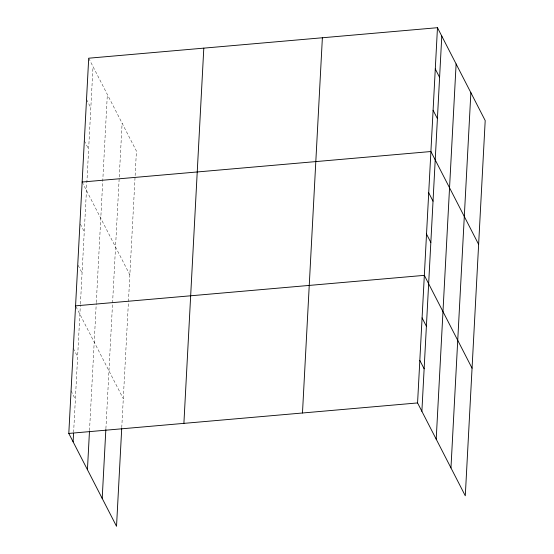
<?xml version="1.0" encoding="UTF-8"?>
<svg xmlns="http://www.w3.org/2000/svg" width="554" height="554" viewBox="0 0 554 554"><rect width="100%" height="100%" fill="white"/><g stroke="black" fill="none" stroke-linecap="round" stroke-linejoin="round"><path stroke-width="0.42" stroke-dasharray="2.77 2.08" d="M73.606 432.466L80.378 304.783M80.427 303.924L93.017 66.591M89.513 430.576L96.258 303.426M96.306 302.567L107.344 94.464M105.897 428.678L112.524 303.772M112.573 302.913L122.102 123.189M121.755 427.64L128.403 302.408M128.445 301.549L136.429 151.069L88.709 58.205M86.521 99.485L90.828 107.864M84.326 140.758L88.64 149.144M82.137 182.031L129.865 274.895M80.337 224.072L84.256 231.69M78.149 265.345L82.068 272.97M75.96 306.625L123.293 398.721M73.315 348.383L77.622 356.769M71.057 390.909L75.365 399.296"/><path stroke-width="0.83" d="M121.714 428.491L116.527 526.3L68.8 433.436L88.709 58.205L437.473 27.7L485.2 120.564L465.291 495.795L417.571 402.931L437.473 27.7M73.107 441.822L73.557 433.318M87.435 469.702L89.464 431.428M102.199 498.42L105.849 429.53M183.893 423.374L203.803 48.136M302.477 413L322.38 37.769M421.878 411.317L441.787 36.086M436.206 439.197L456.115 63.959M450.963 467.915L470.872 92.684M82.137 182.031L430.908 151.526L478.628 244.39M75.566 305.856L424.336 275.352L472.063 368.216M68.8 433.436L417.571 402.931M435.285 68.973L439.592 77.359M433.096 110.253L437.404 118.632M428.72 192.806L433.027 201.185M426.525 234.079L430.832 242.465M422.079 317.878L426.386 326.264M419.821 360.405L424.135 368.791"/></g></svg>
